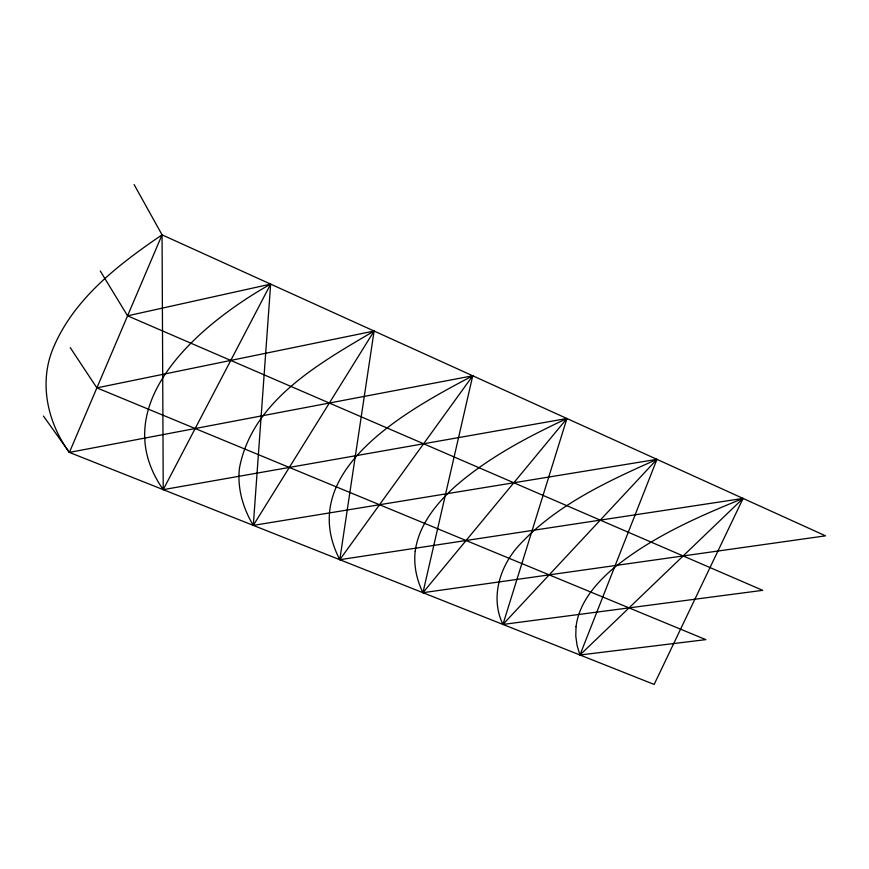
<?xml version="1.0" encoding="UTF-8"?>
<svg xmlns="http://www.w3.org/2000/svg" width="869" height="869" viewBox="0 0 869 869"><rect width="100%" height="100%" fill="white"/><g stroke="black" fill="none" stroke-linecap="round" stroke-linejoin="round"><path stroke-width="1.3" d="M70.248 347.633L96.872 387.878L374.094 331.035L339.79 559.701L472.747 375.788L69.39 452.412C47.752 423.214 38.801 383.566 52.792 349.132C73.376 298.882 118.521 264.491 162.058 234.847L825.55 535.836L422.942 592.701L472.747 375.788C409.527 409.212 293.776 470.585 339.79 559.701L743.082 498.415L654.151 684.435L69.39 452.412L162.058 234.847L134.108 184.565M100.261 270.987L127.569 315.827L270.65 284.109L253.292 525.387L656.953 459.353L579.96 654.998L705.834 639.627L96.872 387.878M127.569 315.827L762.7 590.333L502.945 624.442C489.812 597.329 500.099 565.241 519.944 544.342C557.148 504.465 607.92 481.154 656.953 459.353L502.945 624.442L566.936 418.51L163.231 489.649C103.063 403.64 202.564 322.301 270.65 284.109L163.231 489.649L162.058 234.847M43.45 416.055L69.39 452.412M576.028 626.734L575.789 636.195L577.114 645.613L579.96 654.998L743.082 498.415C697.318 517.022 651.142 537.27 612.721 568.934C595.341 583.99 578.95 603.075 576.028 626.734M415.197 551.196C413.557 565.458 416.696 579.862 422.942 592.701L566.936 418.51C527.342 437.107 487.987 457.702 454.9 486.705C436.097 503.835 418.728 525.213 415.197 551.196M239.475 467.978C237.107 488.063 242.994 508.235 253.292 525.387L374.094 331.035C319.759 363.09 252.336 400.381 239.475 467.978"/></g></svg>
